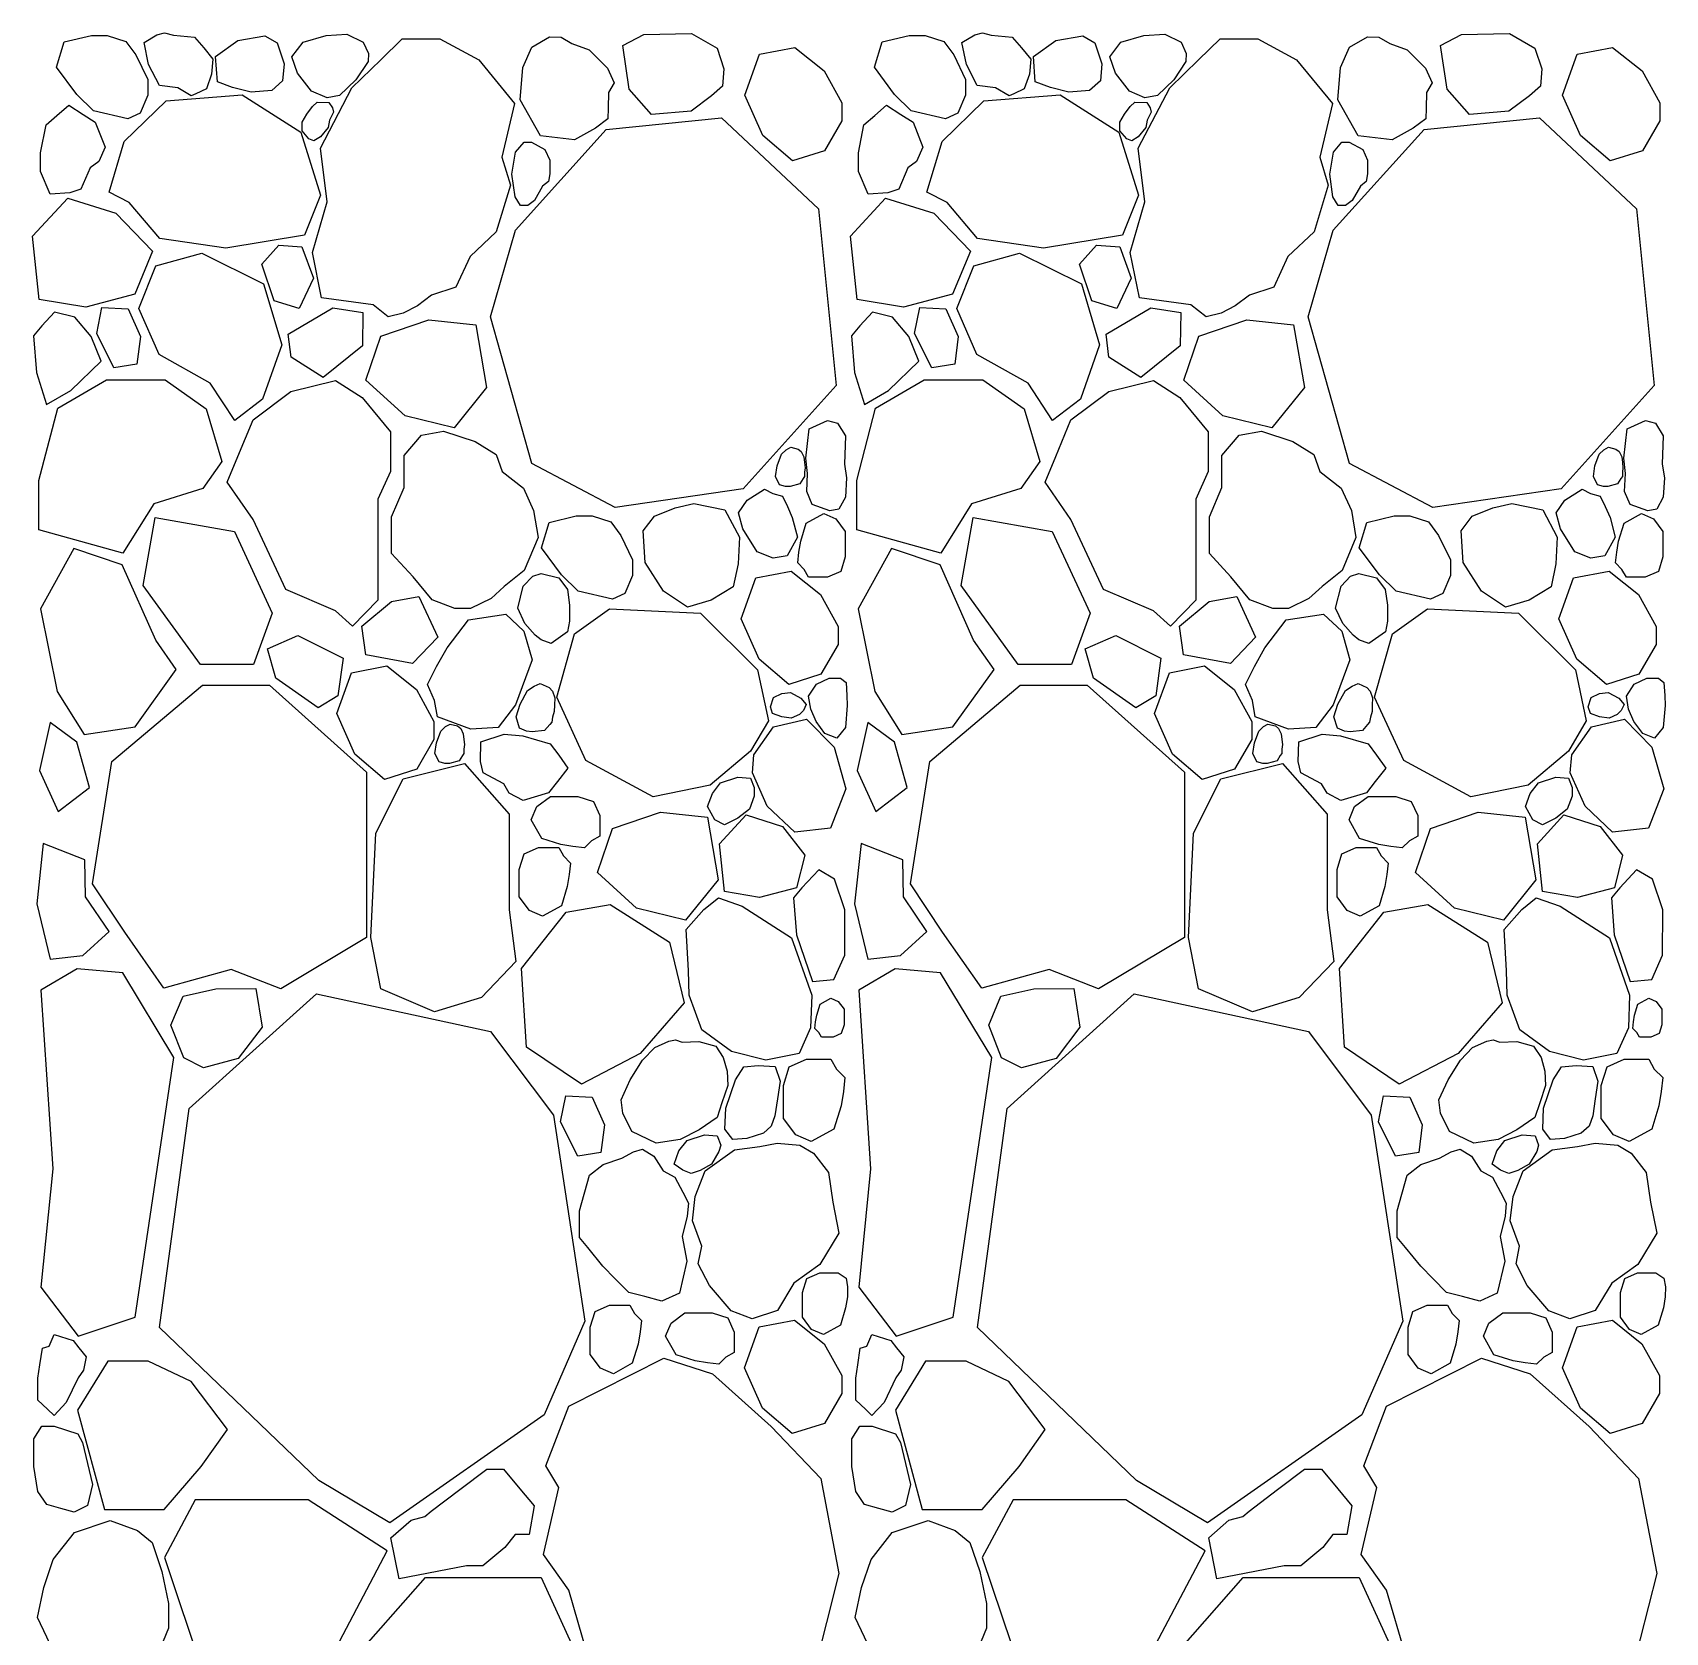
# Model space of a CAD drawing. Header units: millimetres. Extents: x 10227 to 13232, y 2 to 9351.
# Drawn here: x 11479.1 to 11655.2, y 8895.7 to 9068.2 of the extents above; entities that cross this region are included whole.
import ezdxf

# ---------------------------------------------------------------- set-up
doc = ezdxf.new("R2010")
doc.units = ezdxf.units.MM
doc.layers.add('RETINO', color=20, linetype='Continuous')

msp = doc.modelspace()

# ---------------------------------------------------------------- linework, layer by layer
at = {"layer": 'RETINO'}
for points in [[(11489.35, 9058.95), (11485.65, 9059.83), (11483.84, 9061.59), (11481.67, 9064.51), (11482.5, 9067.24), (11485.42, 9067.94), (11487.13, 9067.94), (11489.15, 9067.28), (11490.23, 9065.84), (11491.51, 9063.19), (11491.51, 9061.5), (11490.67, 9059.58), (11489.35, 9058.95)], [(11494.74, 9062.31), (11492.76, 9062.56), (11491.59, 9064.82), (11491.12, 9067.17), (11492.48, 9068), (11493.32, 9068.24), (11494.26, 9067.98), (11496.53, 9067.75), (11497.54, 9066.61), (11498.52, 9065.4), (11498.38, 9063.77), (11497.82, 9062.19), (11496.7, 9061.65), (11496.19, 9061.43), (11494.74, 9062.31)], [(11499.02, 9062.94), (11498.82, 9065.68), (11501.22, 9067.41), (11504.14, 9067.89)], [(11504.14, 9067.89), (11505.45, 9067.14)], [(11513.96, 9063.15), (11512.19, 9061.48), (11510.84, 9061.22), (11509.18, 9061.92), (11507.67, 9063.88), (11507.06, 9065.64), (11508.25, 9067.22), (11510.73, 9067.94), (11512.99, 9068.08), (11514.74, 9067.21), (11515.3, 9065.99), (11515.28, 9065.14), (11513.96, 9063.15)], [(11515.8, 9038.88), (11510.25, 9039.65), (11509.28, 9044.52), (11510.84, 9049.99), (11510.12, 9055.77), (11513.52, 9062.31), (11516.64, 9065.33), (11518.96, 9067.57), (11523.02, 9067.57), (11527.2, 9065.33), (11531.07, 9060.61), (11529.71, 9054.83), (11530.62, 9051.79), (11529.1, 9046.77), (11526.29, 9044.11), (11524.75, 9040.8), (11522.11, 9039.93), (11520.59, 9038.79), (11519.07, 9037.98), (11517.44, 9037.59), (11515.8, 9038.88)], [(11537.53, 9056.67), (11533.86, 9057.13), (11531.68, 9061), (11531.95, 9064.49), (11532.94, 9066.67), (11534.85, 9067.78), (11536.1, 9067.76), (11537.26, 9067.08), (11539.13, 9066.38), (11541.11, 9064.41), (11541.83, 9062.84), (11541.21, 9061.78), (11541.17, 9060.1), (11541.14, 9058.95), (11539.79, 9057.95), (11537.53, 9056.67)], [(11543.44, 9062.15), (11542.74, 9066.85), (11545.01, 9068.03), (11550.16, 9068.16)], [(11550.16, 9068.16), (11552.92, 9066.58)], [(11577.57, 9058.95), (11573.87, 9059.83), (11572.07, 9061.59), (11569.9, 9064.51), (11570.73, 9067.24), (11573.64, 9067.94), (11575.35, 9067.94), (11577.38, 9067.28), (11578.45, 9065.84), (11579.73, 9063.19), (11579.73, 9061.5), (11578.89, 9059.58), (11577.57, 9058.95)], [(11582.96, 9062.31), (11580.99, 9062.56), (11579.82, 9064.82), (11579.34, 9067.17), (11580.71, 9068), (11581.55, 9068.24), (11582.49, 9067.98), (11584.75, 9067.75), (11585.76, 9066.61), (11586.75, 9065.4), (11586.61, 9063.77), (11586.05, 9062.19), (11584.92, 9061.65), (11584.42, 9061.43), (11582.96, 9062.31)], [(11587.24, 9062.94), (11587.05, 9065.68), (11589.45, 9067.41), (11592.37, 9067.89)], [(11592.37, 9067.89), (11593.68, 9067.14)], [(11602.18, 9063.15), (11600.42, 9061.48), (11599.07, 9061.22), (11597.4, 9061.92), (11595.9, 9063.88), (11595.29, 9065.64), (11596.47, 9067.22), (11598.95, 9067.94), (11601.22, 9068.08), (11602.97, 9067.21), (11603.53, 9065.99), (11603.5, 9065.14), (11602.18, 9063.15)], [(11604.03, 9038.88), (11598.48, 9039.65), (11597.5, 9044.52), (11599.07, 9049.99), (11598.34, 9055.77), (11601.75, 9062.31), (11604.87, 9065.33), (11607.19, 9067.57), (11611.25, 9067.57), (11615.43, 9065.33), (11619.3, 9060.61), (11617.93, 9054.83), (11618.84, 9051.79), (11617.32, 9046.77), (11614.51, 9044.11), (11612.98, 9040.8), (11610.34, 9039.93), (11608.82, 9038.79), (11607.29, 9037.98), (11605.67, 9037.59), (11604.03, 9038.88)], [(11625.76, 9056.67), (11622.08, 9057.13), (11619.9, 9061), (11620.18, 9064.49), (11621.16, 9066.67), (11623.08, 9067.78), (11624.32, 9067.76), (11625.49, 9067.08), (11627.35, 9066.38), (11629.34, 9064.41), (11630.05, 9062.84), (11629.44, 9061.78), (11629.4, 9060.1), (11629.37, 9058.95), (11628.01, 9057.95), (11625.76, 9056.67)], [(11631.67, 9062.15), (11630.96, 9066.85), (11633.23, 9068.03), (11638.39, 9068.16)], [(11638.39, 9068.16), (11641.14, 9066.58)], [(11505.45, 9067.14), (11506.2, 9064.9), (11506.05, 9063.06)], [(11552.92, 9066.58), (11553.66, 9064.34), (11553.51, 9062.49)], [(11564.52, 9055.51), (11561.04, 9054.41), (11557.84, 9057.15), (11555.9, 9061.52), (11557.49, 9065.92), (11561.3, 9066.66), (11564.48, 9064.11), (11566.39, 9060.67), (11566.39, 9058.72), (11564.52, 9055.51)], [(11593.68, 9067.14), (11594.43, 9064.9), (11594.28, 9063.06)], [(11641.14, 9066.58), (11641.89, 9064.34), (11641.74, 9062.49)], [(11652.75, 9055.51), (11649.26, 9054.41), (11646.07, 9057.15), (11644.12, 9061.52), (11645.71, 9065.92), (11649.53, 9066.66), (11652.7, 9064.11), (11654.61, 9060.67), (11654.61, 9058.72), (11652.75, 9055.51)], [(11504.87, 9061.99), (11502.65, 9061.82), (11500.66, 9062.34), (11499.02, 9062.94)], [(11506.05, 9063.06), (11504.87, 9061.99)], [(11552.33, 9061.42), (11550.12, 9059.76), (11545.85, 9059.43), (11543.44, 9062.15)], [(11553.51, 9062.49), (11552.33, 9061.42)], [(11593.09, 9061.99), (11590.88, 9061.82), (11588.89, 9062.34), (11587.24, 9062.94)], [(11594.28, 9063.06), (11593.09, 9061.99)], [(11640.55, 9061.42), (11638.34, 9059.76), (11634.08, 9059.43), (11631.67, 9062.15)], [(11641.74, 9062.49), (11640.55, 9061.42)], [(11480.98, 9050.83), (11479.94, 9053.27), (11479.94, 9055.27), (11480.54, 9058.31), (11481.69, 9059.31), (11482.99, 9060.43), (11484.53, 9059.43), (11485.83, 9058.59), (11486.89, 9055.91), (11486.21, 9054.35), (11485.29, 9053.68), (11484.29, 9051.37), (11483.11, 9050.96), (11480.98, 9050.83)], [(11510.14, 9050.73), (11508.42, 9046.41), (11499.91, 9045), (11492.79, 9046.06), (11489.5, 9049.91), (11487.33, 9051.03), (11488.96, 9056.49), (11493.47, 9060.89), (11501.69, 9061.54), (11508.02, 9057.53), (11510.14, 9050.73)], [(11510.95, 9058.02), (11510.13, 9057.02), (11509.42, 9056.59), (11508.89, 9056.78), (11508.16, 9057.67), (11508.16, 9058.59), (11508.65, 9059.47), (11509.26, 9060.29), (11509.77, 9060.76), (11511.05, 9060.71), (11511.42, 9060.15), (11511.54, 9059.68), (11511.1, 9058.79), (11510.95, 9058.02)], [(11569.21, 9050.83), (11568.16, 9053.27), (11568.16, 9055.27), (11568.76, 9058.31), (11569.92, 9059.31), (11571.21, 9060.43), (11572.76, 9059.43), (11574.06, 9058.59), (11575.11, 9055.91), (11574.44, 9054.35), (11573.51, 9053.68), (11572.51, 9051.37), (11571.33, 9050.96), (11569.21, 9050.83)], [(11598.37, 9050.73), (11596.65, 9046.41), (11588.14, 9045), (11581.01, 9046.06), (11577.73, 9049.91), (11575.55, 9051.03), (11577.19, 9056.49), (11581.7, 9060.89), (11589.92, 9061.54), (11596.25, 9057.53), (11598.37, 9050.73)], [(11599.18, 9058.02), (11598.36, 9057.02), (11597.65, 9056.59), (11597.12, 9056.78), (11596.38, 9057.67), (11596.38, 9058.59), (11596.87, 9059.47), (11597.49, 9060.29), (11598, 9060.76), (11599.27, 9060.71), (11599.65, 9060.15), (11599.76, 9059.68), (11599.33, 9058.79), (11599.18, 9058.02)], [(11531.16, 9046.93), (11540.96, 9057.8), (11553.41, 9059.07), (11563.87, 9049.23), (11565.78, 9030.18), (11555.74, 9019.06), (11541.91, 9017.05), (11532.92, 9021.79), (11528.47, 9037.58), (11531.16, 9046.93)], [(11619.39, 9046.93), (11629.19, 9057.8), (11641.64, 9059.07), (11652.1, 9049.23), (11654, 9030.18), (11643.97, 9019.06), (11630.14, 9017.05), (11621.15, 9021.79), (11616.69, 9037.58), (11619.39, 9046.93)], [(11534.1, 9051.68), (11533.21, 9050.13), (11532.5, 9049.62), (11531.7, 9049.62), (11531.13, 9050.53), (11530.78, 9052.99), (11531.18, 9055.37), (11532.1, 9056.43), (11532.9, 9056.43), (11534.35, 9055.65), (11534.87, 9054.48), (11534.87, 9053.02), (11534.72, 9052.18), (11534.1, 9051.68)], [(11622.32, 9051.68), (11621.44, 9050.13), (11620.72, 9049.62), (11619.92, 9049.62), (11619.35, 9050.53), (11619.01, 9052.99), (11619.41, 9055.37), (11620.32, 9056.43), (11621.12, 9056.43), (11622.58, 9055.65), (11623.09, 9054.48), (11623.09, 9053.02), (11622.95, 9052.18), (11622.32, 9051.68)], [(11484.82, 9038.64), (11479.79, 9039.48), (11479.08, 9046.3), (11482.87, 9050.41), (11488.07, 9048.79), (11492.02, 9044.68), (11490.09, 9040.04), (11484.82, 9038.64)], [(11573.04, 9038.64), (11568.02, 9039.48), (11567.31, 9046.3), (11571.1, 9050.41), (11576.29, 9048.79), (11580.25, 9044.68), (11578.31, 9040.04), (11573.04, 9038.64)], [(11505.63, 9045.34), (11508.14, 9045.14), (11509.37, 9041.76), (11507.83, 9038.49), (11505.13, 9039.31), (11503.81, 9043.27), (11505.63, 9045.34)], [(11593.86, 9045.34), (11596.37, 9045.14), (11597.6, 9041.76), (11596.05, 9038.49), (11593.35, 9039.31), (11592.03, 9043.27), (11593.86, 9045.34)], [(11498.24, 9030.43), (11492.72, 9033.54), (11490.54, 9038.49), (11492.38, 9043.1), (11497.32, 9044.48), (11504, 9041.14), (11505.95, 9034.58), (11503.88, 9028.71), (11500.89, 9026.4), (11498.24, 9030.43)], [(11586.47, 9030.43), (11580.95, 9033.54), (11578.77, 9038.49), (11580.61, 9043.1), (11585.55, 9044.48), (11592.22, 9041.14), (11594.18, 9034.58), (11592.11, 9028.71), (11589.12, 9026.4), (11586.47, 9030.43)], [(11479.5, 9031.58), (11480.59, 9028.14), (11483.21, 9029.64), (11486.46, 9032.8), (11485.38, 9035.47), (11483.62, 9037.55), (11481.45, 9038.09), (11480.09, 9036.64), (11479.19, 9035.55), (11479.5, 9031.58)], [(11490.34, 9032.48), (11487.84, 9032.08), (11485.99, 9035.79), (11486.56, 9038.61), (11489.38, 9038.45), (11490.71, 9035.47), (11490.34, 9032.48)], [(11506.97, 9033.24), (11506.65, 9035.74), (11511.48, 9038.56), (11514.72, 9038.06), (11514.65, 9034.48), (11510.41, 9031.07), (11506.97, 9033.24)], [(11567.73, 9031.58), (11568.82, 9028.14), (11571.43, 9029.64), (11574.69, 9032.8), (11573.6, 9035.47), (11571.84, 9037.55), (11569.67, 9038.09), (11568.32, 9036.64), (11567.42, 9035.55), (11567.73, 9031.58)], [(11578.56, 9032.48), (11576.07, 9032.08), (11574.22, 9035.79), (11574.79, 9038.61), (11577.61, 9038.45), (11578.94, 9035.47), (11578.56, 9032.48)], [(11595.19, 9033.24), (11594.88, 9035.74), (11599.71, 9038.56), (11602.95, 9038.06), (11602.88, 9034.48), (11598.63, 9031.07), (11595.19, 9033.24)], [(11521.83, 9037.26), (11526.9, 9036.75), (11528.06, 9029.99), (11524.55, 9025.64), (11519.26, 9026.91), (11515.04, 9030.75), (11516.66, 9035.51), (11521.83, 9037.26)], [(11610.06, 9037.26), (11615.12, 9036.75), (11616.29, 9029.99), (11612.78, 9025.64), (11607.49, 9026.91), (11603.27, 9030.75), (11604.89, 9035.51), (11610.06, 9037.26)], [(11492.15, 9017.44), (11488.81, 9012.12), (11479.75, 9014.64), (11479.75, 9019.96), (11481.79, 9027.73), (11487.04, 9030.8), (11493.37, 9030.8), (11497.8, 9027.66), (11499.5, 9022), (11497.46, 9019.07), (11492.15, 9017.44)], [(11511.77, 9005.87), (11506.4, 9008.18), (11502.86, 9015.74), (11500.07, 9019.76), (11501.23, 9022.55), (11502.86, 9026.5), (11506.94, 9029.56), (11511.77, 9030.72), (11514.62, 9028.88), (11517.69, 9025.21), (11517.69, 9020.92), (11516.33, 9017.92), (11516.33, 9014.92), (11516.33, 9009.95), (11516.33, 9007.03), (11513.6, 9004.23), (11511.77, 9005.87)], [(11580.37, 9017.44), (11577.04, 9012.12), (11567.98, 9014.64), (11567.98, 9019.96), (11570.02, 9027.73), (11575.27, 9030.8), (11581.6, 9030.8), (11586.03, 9027.66), (11587.73, 9022), (11585.69, 9019.07), (11580.37, 9017.44)], [(11599.99, 9005.87), (11594.62, 9008.18), (11591.09, 9015.74), (11588.3, 9019.76), (11589.45, 9022.55), (11591.09, 9026.5), (11595.17, 9029.56), (11599.99, 9030.72), (11602.85, 9028.88), (11605.91, 9025.21), (11605.91, 9020.92), (11604.55, 9017.92), (11604.55, 9014.92), (11604.55, 9009.95), (11604.55, 9007.03), (11601.83, 9004.23), (11599.99, 9005.87)], [(11532.12, 9010.22), (11529.95, 9008.51), (11528.54, 9007.22), (11526.33, 9006.13), (11524.63, 9006.13), (11522.18, 9007.06), (11520.13, 9009.56), (11517.8, 9012.08), (11517.8, 9016.03), (11519.16, 9019.2), (11519.16, 9022.63), (11521.03, 9024.82), (11523.41, 9025.26), (11526.81, 9024.16), (11529.08, 9022.76), (11529.73, 9020.92), (11532.02, 9019.12), (11533.12, 9016.71), (11533.61, 9013.81), (11532.12, 9010.22)], [(11566.88, 9020.23), (11566.76, 9018.15), (11566.07, 9016.86), (11565.1, 9016.67), (11563.18, 9017.37), (11562.59, 9018.76), (11562.68, 9020.7), (11562.5, 9022.35), (11562.86, 9025.51), (11564.84, 9026.4), (11565.91, 9026.13), (11566.77, 9024.75), (11566.66, 9021.71), (11566.88, 9020.23)], [(11620.35, 9010.22), (11618.18, 9008.51), (11616.77, 9007.22), (11614.55, 9006.13), (11612.86, 9006.13), (11610.4, 9007.06), (11608.35, 9009.56), (11606.03, 9012.08), (11606.03, 9016.03), (11607.38, 9019.2), (11607.38, 9022.63), (11609.25, 9024.82), (11611.64, 9025.26), (11615.04, 9024.16), (11617.31, 9022.76), (11617.96, 9020.92), (11620.25, 9019.12), (11621.35, 9016.71), (11621.84, 9013.81), (11620.35, 9010.22)], [(11655.11, 9020.23), (11654.99, 9018.15), (11654.3, 9016.86), (11653.33, 9016.67), (11651.41, 9017.37), (11650.82, 9018.76), (11650.91, 9020.7), (11650.73, 9022.35), (11651.09, 9025.51), (11653.07, 9026.4), (11654.14, 9026.13), (11655, 9024.75), (11654.89, 9021.71), (11655.11, 9020.23)], [(11561.84, 9019.58), (11560.8, 9019.28), (11560.3, 9019.28), (11559.67, 9019.46), (11559.22, 9020.38), (11559.4, 9021.52), (11559.86, 9022.78), (11560.38, 9023.26), (11560.86, 9023.55), (11561.66, 9023.33), (11562, 9023.06), (11562.28, 9022.5), (11562.35, 9021.89), (11562.42, 9021.32), (11562.35, 9020.83), (11562.35, 9020.37), (11562.2, 9020.15), (11561.84, 9019.58)], [(11650.07, 9019.58), (11649.03, 9019.28), (11648.53, 9019.28), (11647.89, 9019.46), (11647.45, 9020.38), (11647.62, 9021.52), (11648.09, 9022.78), (11648.6, 9023.26), (11649.09, 9023.55), (11649.89, 9023.33), (11650.23, 9023.06), (11650.51, 9022.5), (11650.58, 9021.89), (11650.65, 9021.32), (11650.58, 9020.83), (11650.58, 9020.37), (11650.42, 9020.15), (11650.07, 9019.58)], [(11561.03, 9015.94), (11561.59, 9013.84), (11560.47, 9011.81), (11558.96, 9011.56), (11557.25, 9012.24), (11555.68, 9014.74), (11555.22, 9016.44), (11556.16, 9017.84), (11558.02, 9019.01), (11558.93, 9018.53), (11559.97, 9018.27), (11560.51, 9017.15), (11561.03, 9015.94)], [(11649.25, 9015.94), (11649.82, 9013.84), (11648.69, 9011.81), (11647.18, 9011.56), (11645.47, 9012.24), (11643.9, 9014.74), (11643.45, 9016.44), (11644.39, 9017.84), (11646.25, 9019.01), (11647.15, 9018.53), (11648.2, 9018.27), (11648.74, 9017.15), (11649.25, 9015.94)], [(11547.14, 9008.01), (11545.17, 9011.1), (11544.96, 9014.5), (11546.17, 9016.08), (11548.38, 9016.99), (11550.42, 9017.47), (11553.76, 9016.77), (11555.34, 9013.85), (11555.19, 9010.95), (11554.67, 9008.49), (11552.29, 9007.04), (11549.74, 9006.29), (11547.14, 9008.01)], [(11561.94, 9013.4), (11562.53, 9015.33), (11564.42, 9016.38), (11565.73, 9015.82), (11566.74, 9014.45), (11566.74, 9011.71), (11566.26, 9010.14), (11564.83, 9009.51), (11562.79, 9009.51), (11562.32, 9010.33), (11561.62, 9011.05), (11561.75, 9012.2), (11561.94, 9013.4)], [(11635.37, 9008.01), (11633.4, 9011.1), (11633.19, 9014.5), (11634.39, 9016.08), (11636.61, 9016.99), (11638.65, 9017.47), (11641.99, 9016.77), (11643.56, 9013.85), (11643.41, 9010.95), (11642.89, 9008.49), (11640.52, 9007.04), (11637.97, 9006.29), (11635.37, 9008.01)], [(11650.17, 9013.4), (11650.76, 9015.33), (11652.65, 9016.38), (11653.95, 9015.82), (11654.96, 9014.45), (11654.96, 9011.71), (11654.48, 9010.14), (11653.05, 9009.51), (11651.02, 9009.51), (11650.54, 9010.33), (11649.85, 9011.05), (11649.97, 9012.2), (11650.17, 9013.4)], [(11502.91, 9000.09), (11497.19, 9000.09), (11491.01, 9008.62), (11492.31, 9015.97), (11500.85, 9014.46), (11504.93, 9005.64)], [(11541.65, 9007.14), (11537.95, 9008.02), (11536.15, 9009.78), (11533.97, 9012.69), (11534.81, 9015.43), (11537.72, 9016.13), (11539.43, 9016.13), (11541.46, 9015.47), (11542.53, 9014.03), (11543.81, 9011.38), (11543.81, 9009.69), (11542.97, 9007.77), (11541.65, 9007.14)], [(11591.14, 9000.09), (11585.41, 9000.09), (11579.24, 9008.62), (11580.54, 9015.97), (11589.08, 9014.46), (11593.16, 9005.64)], [(11629.88, 9007.14), (11626.18, 9008.02), (11624.37, 9009.78), (11622.2, 9012.69), (11623.03, 9015.43), (11625.95, 9016.13), (11627.66, 9016.13), (11629.68, 9015.47), (11630.76, 9014.03), (11632.04, 9011.38), (11632.04, 9009.69), (11631.2, 9007.77), (11629.88, 9007.14)], [(11490.14, 8993.38), (11494.58, 8999.55), (11492.36, 9002.74), (11488.75, 9010.86), (11483.52, 9012.6), (11479.92, 9006.09), (11481.72, 8997.2)], [(11578.37, 8993.38), (11582.8, 8999.55), (11580.58, 9002.74), (11576.98, 9010.86), (11571.75, 9012.6), (11568.15, 9006.09), (11569.95, 8997.2)], [(11531.43, 9006.18), (11532.01, 9008.56), (11533.03, 9009.62), (11533.93, 9009.91), (11535.83, 9009.44), (11536.77, 9008.2), (11537, 9006.5), (11537.01, 9004.77), (11536.79, 9003.61), (11535.02, 9002.38), (11533.94, 9002.76), (11533.3, 9003.28), (11532.18, 9004.51), (11531.43, 9006.18)], [(11564.13, 8999.04), (11560.65, 8997.93), (11557.45, 9000.67), (11555.51, 9005.04), (11557.1, 9009.44), (11560.91, 9010.18), (11564.09, 9007.64), (11566, 9004.19), (11566, 9002.24), (11564.13, 8999.04)], [(11619.65, 9006.18), (11620.23, 9008.56), (11621.25, 9009.62), (11622.15, 9009.91), (11624.06, 9009.44), (11624.99, 9008.2), (11625.23, 9006.5), (11625.24, 9004.77), (11625.02, 9003.61), (11623.24, 9002.38), (11622.16, 9002.76), (11621.53, 9003.28), (11620.41, 9004.51), (11619.65, 9006.18)], [(11652.36, 8999.04), (11648.87, 8997.93), (11645.68, 9000.67), (11643.74, 9005.04), (11645.32, 9009.44), (11649.14, 9010.18), (11652.32, 9007.64), (11654.22, 9004.19), (11654.22, 9002.24), (11652.36, 8999.04)], [(11520.75, 9007.43), (11522.78, 9003.03), (11520.06, 9000.19), (11515.01, 9001.14), (11514.58, 9004.22), (11517.78, 9006.91), (11520.75, 9007.43)], [(11537.54, 9003.42), (11541.33, 9006.11), (11551.14, 9005.62), (11557.28, 8999.54), (11558.47, 8994.01), (11556.53, 8990.77), (11552.19, 8987.08), (11546.02, 8985.83), (11538.76, 8989.76), (11535.63, 8996.56), (11537.54, 9003.42)], [(11608.98, 9007.43), (11611.01, 9003.03), (11608.29, 9000.19), (11603.23, 9001.14), (11602.81, 9004.22), (11606.01, 9006.91), (11608.98, 9007.43)], [(11625.77, 9003.42), (11629.56, 9006.11), (11639.37, 9005.62), (11645.51, 8999.54), (11646.69, 8994.01), (11644.76, 8990.77), (11640.42, 8987.08), (11634.24, 8985.83), (11626.99, 8989.76), (11623.85, 8996.56), (11625.77, 9003.42)], [(11504.93, 9005.64), (11502.91, 9000.09)], [(11523.8, 9001.89), (11526.1, 9004.92), (11530.13, 9005.53), (11532.07, 9003.7), (11532.96, 9000.61), (11531.17, 8995.76), (11529.3, 8993.3), (11526.35, 8993.11), (11522.75, 8994.44), (11522.45, 8996.21), (11521.69, 8997.94), (11522.66, 8999.88), (11523.8, 9001.89)], [(11593.16, 9005.64), (11591.14, 9000.09)], [(11612.02, 9001.89), (11614.32, 9004.92), (11618.35, 9005.53), (11620.3, 9003.7), (11621.19, 9000.61), (11619.4, 8995.76), (11617.53, 8993.3), (11614.58, 8993.11), (11610.98, 8994.44), (11610.68, 8996.21), (11609.92, 8997.94), (11610.89, 8999.88), (11612.02, 9001.89)], [(11512.02, 8996.73), (11509.87, 8995.41), (11505.3, 8998.63), (11504.41, 9001.79), (11507.7, 9003.22), (11512.57, 9000.77), (11512.02, 8996.73)], [(11600.24, 8996.73), (11598.09, 8995.41), (11593.52, 8998.63), (11592.64, 9001.79), (11595.93, 9003.22), (11600.79, 9000.77), (11600.24, 8996.73)], [(11520.52, 8988.81), (11517.03, 8987.7), (11513.84, 8990.44), (11511.89, 8994.81), (11513.48, 8999.21), (11517.3, 8999.95), (11520.48, 8997.41), (11522.38, 8993.96), (11522.38, 8992.01), (11520.52, 8988.81)], [(11608.74, 8988.81), (11605.26, 8987.7), (11602.06, 8990.44), (11600.12, 8994.81), (11601.71, 8999.21), (11605.52, 8999.95), (11608.7, 8997.41), (11610.61, 8993.96), (11610.61, 8992.01), (11608.74, 8988.81)], [(11481.72, 8997.2), (11484.64, 8992.55)], [(11493.25, 8965.19), (11489.02, 8971.22), (11485.55, 8976.46), (11487.64, 8989.63), (11497.39, 8997.87), (11504.64, 8997.87), (11515.1, 8988.5), (11515.1, 8970.67), (11505.84, 8965.13), (11500.51, 8967.19), (11493.25, 8965.19)], [(11534.31, 8992.98), (11532.98, 8992.82), (11532.37, 8992.91), (11531.62, 8993.24), (11531.25, 8994.45), (11531.67, 8995.83), (11532.47, 8997.28), (11533.2, 8997.78), (11533.85, 8998.04), (11534.79, 8997.63), (11535.16, 8997.24), (11535.4, 8996.5), (11535.37, 8995.73), (11535.35, 8995.02), (11535.17, 8994.43), (11535.09, 8993.87), (11534.86, 8993.62), (11534.31, 8992.98)], [(11560.91, 8994.32), (11559.89, 8994.45), (11558.91, 8994.81), (11558.68, 8995.53), (11559, 8996.55), (11559.89, 8996.96), (11560.84, 8997.07), (11561.97, 8996.47), (11562.54, 8995.77), (11562.24, 8995.14), (11561.81, 8994.72), (11560.91, 8994.32)], [(11566.77, 8993.31), (11565.84, 8992.17), (11564.55, 8992.67), (11563.6, 8993.96), (11563.02, 8995.3), (11562.78, 8996.7), (11563.64, 8997.98), (11565, 8998.64), (11566.25, 8998.64), (11566.84, 8998.16), (11566.92, 8996.76), (11566.96, 8995.66), (11566.77, 8993.31)], [(11569.95, 8997.2), (11572.86, 8992.55)], [(11581.47, 8965.19), (11577.24, 8971.22), (11573.77, 8976.46), (11575.87, 8989.63), (11585.62, 8997.87), (11592.86, 8997.87), (11603.33, 8988.5), (11603.33, 8970.67), (11594.07, 8965.13), (11588.74, 8967.19), (11581.47, 8965.19)], [(11622.54, 8992.98), (11621.21, 8992.82), (11620.59, 8992.91), (11619.85, 8993.24), (11619.47, 8994.45), (11619.9, 8995.83), (11620.7, 8997.28), (11621.42, 8997.78), (11622.07, 8998.04), (11623.02, 8997.63), (11623.38, 8997.24), (11623.62, 8996.5), (11623.59, 8995.73), (11623.58, 8995.02), (11623.4, 8994.43), (11623.31, 8993.87), (11623.08, 8993.62), (11622.54, 8992.98)], [(11649.14, 8994.32), (11648.12, 8994.45), (11647.14, 8994.81), (11646.91, 8995.53), (11647.22, 8996.55), (11648.12, 8996.96), (11649.06, 8997.07), (11650.2, 8996.47), (11650.76, 8995.77), (11650.47, 8995.14), (11650.03, 8994.72), (11649.14, 8994.32)], [(11655, 8993.31), (11654.06, 8992.17), (11652.78, 8992.67), (11651.83, 8993.96), (11651.25, 8995.3), (11651.01, 8996.7), (11651.87, 8997.98), (11653.23, 8998.64), (11654.48, 8998.64), (11655.06, 8998.16), (11655.15, 8996.76), (11655.19, 8995.66), (11655, 8993.31)], [(11481.82, 8984.25), (11485.21, 8986.84), (11483.84, 8991.71), (11480.97, 8993.84), (11479.81, 8988.65), (11481.82, 8984.25)], [(11525.1, 8989.71), (11524.06, 8989.42), (11523.56, 8989.42), (11522.92, 8989.6), (11522.48, 8990.51), (11522.65, 8991.66), (11523.12, 8992.91), (11523.63, 8993.4), (11524.12, 8993.68), (11524.92, 8993.47), (11525.26, 8993.2), (11525.54, 8992.64), (11525.61, 8992.02), (11525.68, 8991.46), (11525.61, 8990.97), (11525.61, 8990.51), (11525.45, 8990.28), (11525.1, 8989.71)], [(11559.02, 8993.39), (11562.58, 8994.2), (11565.54, 8991.2), (11566.81, 8986.69), (11565.16, 8982.44), (11561.3, 8982.01), (11558.34, 8984.82), (11556.73, 8988.41), (11556.89, 8990.35), (11559.02, 8993.39)], [(11570.05, 8984.25), (11573.44, 8986.84), (11572.07, 8991.71), (11569.19, 8993.84), (11568.03, 8988.65), (11570.05, 8984.25)], [(11613.33, 8989.71), (11612.28, 8989.42), (11611.78, 8989.42), (11611.15, 8989.6), (11610.71, 8990.51), (11610.88, 8991.66), (11611.35, 8992.91), (11611.86, 8993.4), (11612.35, 8993.68), (11613.15, 8993.47), (11613.49, 8993.2), (11613.77, 8992.64), (11613.83, 8992.02), (11613.91, 8991.46), (11613.83, 8990.97), (11613.83, 8990.51), (11613.68, 8990.28), (11613.33, 8989.71)], [(11647.24, 8993.39), (11650.81, 8994.2), (11653.77, 8991.2), (11655.04, 8986.69), (11653.39, 8982.44), (11649.52, 8982.01), (11646.57, 8984.82), (11644.96, 8988.41), (11645.12, 8990.35), (11647.24, 8993.39)], [(11484.64, 8992.55), (11490.14, 8993.38)], [(11527.44, 8991.76), (11529.96, 8992.59), (11531.96, 8992.41), (11534.93, 8991.55), (11535.83, 8990.31), (11536.82, 8988.92), (11535.7, 8987.47), (11534.75, 8986.25), (11531.99, 8985.43), (11530.49, 8986.24), (11529.9, 8987.22), (11527.69, 8988.42), (11527.38, 8989.63), (11527.44, 8991.76)], [(11572.86, 8992.55), (11578.37, 8993.38)], [(11615.67, 8991.76), (11618.19, 8992.59), (11620.18, 8992.41), (11623.16, 8991.55), (11624.05, 8990.31), (11625.05, 8988.92), (11623.92, 8987.47), (11622.98, 8986.25), (11620.21, 8985.43), (11618.72, 8986.24), (11618.12, 8987.22), (11615.91, 8988.42), (11615.61, 8989.63), (11615.67, 8991.76)], [(11522.44, 8962.64), (11516.64, 8965.11), (11515.57, 8970.67), (11516.11, 8981.9), (11519.04, 8987.77), (11525.68, 8989.41), (11530.49, 8983.94), (11530.49, 8973.65), (11531.22, 8968.07), (11527.5, 8964.19), (11522.44, 8962.64)], [(11610.67, 8962.64), (11604.87, 8965.11), (11603.79, 8970.67), (11604.33, 8981.9), (11607.27, 8987.77), (11613.91, 8989.41), (11618.72, 8983.94), (11618.72, 8973.65), (11619.45, 8968.07), (11615.73, 8964.19), (11610.67, 8962.64)], [(11556.4, 8984.5), (11555.17, 8983.52), (11553.73, 8982.82), (11552.69, 8983.34), (11551.9, 8984.78), (11552.41, 8986.2), (11553.3, 8987.35), (11555.17, 8987.96), (11556.54, 8987.83), (11556.92, 8986.83), (11556.92, 8985.91), (11556.4, 8984.5)], [(11644.62, 8984.5), (11643.4, 8983.52), (11641.95, 8982.82), (11640.91, 8983.34), (11640.13, 8984.78), (11640.63, 8986.2), (11641.52, 8987.35), (11643.4, 8987.96), (11644.77, 8987.83), (11645.15, 8986.83), (11645.15, 8985.91), (11644.62, 8984.5)], [(11536.07, 8980.69), (11534, 8981.32), (11532.87, 8983.36), (11533.47, 8984.77), (11534.95, 8985.85), (11537.9, 8985.85), (11539.59, 8985.34), (11540.27, 8983.8), (11540.27, 8981.6), (11539.38, 8981.09), (11538.61, 8980.34), (11537.37, 8980.48), (11536.07, 8980.69)], [(11624.3, 8980.69), (11622.22, 8981.32), (11621.1, 8983.36), (11621.69, 8984.77), (11623.17, 8985.85), (11626.13, 8985.85), (11627.81, 8985.34), (11628.5, 8983.8), (11628.5, 8981.6), (11627.61, 8981.09), (11626.83, 8980.34), (11625.6, 8980.48), (11624.3, 8980.69)], [(11546.81, 8984.16), (11551.87, 8983.65), (11553.04, 8976.89), (11549.53, 8972.54), (11544.24, 8973.81), (11540.02, 8977.65), (11541.64, 8982.41), (11546.81, 8984.16)], [(11557.51, 8974.98), (11553.72, 8975.61), (11553.19, 8980.76), (11556.05, 8983.87), (11559.97, 8982.64), (11562.39, 8979.54), (11561.5, 8976.03), (11557.51, 8974.98)], [(11635.03, 8984.16), (11640.1, 8983.65), (11641.26, 8976.89), (11637.76, 8972.54), (11632.46, 8973.81), (11628.25, 8977.65), (11629.87, 8982.41), (11635.03, 8984.16)], [(11645.74, 8974.98), (11641.95, 8975.61), (11641.41, 8980.76), (11644.27, 8983.87), (11648.2, 8982.64), (11650.61, 8979.54), (11649.72, 8976.03), (11645.74, 8974.98)], [(11484.79, 8975.04), (11484.73, 8979.05), (11480.22, 8980.78), (11479.53, 8974.28), (11480.97, 8968.32)], [(11536.75, 8976.16), (11536.12, 8974.08), (11534.08, 8972.96), (11532.67, 8973.56), (11531.58, 8975.03), (11531.58, 8977.99), (11532.1, 8979.67), (11533.64, 8980.36), (11535.83, 8980.36), (11536.35, 8979.47), (11537.09, 8978.69), (11536.96, 8977.46), (11536.75, 8976.16)], [(11573.02, 8975.04), (11572.95, 8979.05), (11568.45, 8980.78), (11567.76, 8974.28), (11569.2, 8968.32)], [(11624.97, 8976.16), (11624.34, 8974.08), (11622.3, 8972.96), (11620.9, 8973.56), (11619.81, 8975.03), (11619.81, 8977.99), (11620.33, 8979.67), (11621.87, 8980.36), (11624.06, 8980.36), (11624.57, 8979.47), (11625.32, 8978.69), (11625.19, 8977.46), (11624.97, 8976.16)], [(11561.48, 8970.96), (11563.21, 8965.91), (11565.53, 8966.13), (11566.69, 8968.74), (11566.7, 8973.64), (11565.59, 8976.93), (11563.88, 8977.96), (11562.07, 8976.03), (11561.17, 8974.94), (11561.48, 8970.96)], [(11649.71, 8970.96), (11651.43, 8965.91), (11653.75, 8966.13), (11654.92, 8968.74), (11654.93, 8973.64), (11653.82, 8976.93), (11652.1, 8977.96), (11650.3, 8976.03), (11649.4, 8974.94), (11649.71, 8970.96)], [(11484.49, 8968.73), (11487.33, 8971.31), (11484.79, 8975.04)], [(11531.83, 8967.3), (11536.63, 8973.39), (11541.38, 8974.2)], [(11541.38, 8974.2), (11547.79, 8970.17), (11549.38, 8963.61)], [(11549.84, 8967.1), (11549.6, 8971.53), (11551.49, 8973.67), (11553.07, 8974.93), (11555.63, 8974.03), (11560.96, 8970.63), (11563.13, 8964.43), (11563, 8960.9), (11561.76, 8958.16), (11558.17, 8957.44), (11554.48, 8958.37), (11551.29, 8960.68), (11549.92, 8964.44), (11549.84, 8967.1)], [(11572.71, 8968.73), (11575.55, 8971.31), (11573.02, 8975.04)], [(11620.06, 8967.3), (11624.86, 8973.39), (11629.61, 8974.2)], [(11629.61, 8974.2), (11636.02, 8970.17), (11637.6, 8963.61)], [(11638.07, 8967.1), (11637.83, 8971.53), (11639.72, 8973.67), (11641.29, 8974.93), (11643.86, 8974.03), (11649.19, 8970.63), (11651.36, 8964.43), (11651.23, 8960.9), (11649.99, 8958.16), (11646.4, 8957.44), (11642.71, 8958.37), (11639.51, 8960.68), (11638.15, 8964.44), (11638.07, 8967.1)], [(11484, 8927.66), (11490.16, 8929.7), (11494.32, 8957.71), (11488.81, 8966.83), (11483.9, 8967.27), (11479.97, 8964.98), (11481.26, 8945.71)], [(11480.97, 8968.32), (11484.49, 8968.73)], [(11549.38, 8963.61), (11544.63, 8958.13), (11538.29, 8954.82), (11532.37, 8958.83), (11531.83, 8967.3)], [(11572.23, 8927.66), (11578.39, 8929.7), (11582.55, 8957.71), (11577.03, 8966.83), (11572.13, 8967.27), (11568.2, 8964.98), (11569.48, 8945.71)], [(11569.2, 8968.32), (11572.71, 8968.73)], [(11637.6, 8963.61), (11632.85, 8958.13), (11626.52, 8954.82), (11620.6, 8958.83), (11620.06, 8967.3)], [(11534.27, 8919.17), (11517.6, 8907.52), (11509.94, 8912.1), (11492.77, 8928.6), (11495.98, 8952.2), (11509.71, 8964.57), (11528.48, 8960.53), (11535.27, 8951.48), (11538.67, 8929.29), (11534.27, 8919.17)], [(11495.38, 8957.69), (11494, 8961.21), (11495.32, 8964.32)], [(11495.32, 8964.32), (11498.86, 8965.11), (11503.17, 8965.17), (11503.84, 8960.99), (11501.27, 8957.62)], [(11563.67, 8962.29), (11564.03, 8963.47), (11565.19, 8964.11), (11565.99, 8963.77), (11566.62, 8962.93), (11566.62, 8961.25), (11566.32, 8960.29), (11565.44, 8959.9), (11564.19, 8959.9), (11563.9, 8960.4), (11563.48, 8960.85), (11563.55, 8961.55), (11563.67, 8962.29)], [(11622.49, 8919.17), (11605.83, 8907.52), (11598.16, 8912.1), (11581, 8928.6), (11584.2, 8952.2), (11597.93, 8964.57), (11616.71, 8960.53), (11623.5, 8951.48), (11626.9, 8929.29), (11622.49, 8919.17)], [(11583.61, 8957.69), (11582.23, 8961.21), (11583.54, 8964.32)], [(11583.54, 8964.32), (11587.08, 8965.11), (11591.4, 8965.17), (11592.07, 8960.99), (11589.5, 8957.62)], [(11651.9, 8962.29), (11652.26, 8963.47), (11653.42, 8964.11), (11654.22, 8963.77), (11654.84, 8962.93), (11654.84, 8961.25), (11654.55, 8960.29), (11653.67, 8959.9), (11652.42, 8959.9), (11652.13, 8960.4), (11651.7, 8960.85), (11651.78, 8961.55), (11651.9, 8962.29)], [(11549.15, 8959.36), (11550.96, 8959.43), (11552.78, 8958.93), (11553.59, 8957.7), (11554, 8956.25), (11554.07, 8954.71), (11553.45, 8952.83), (11552.92, 8951.26), (11550.97, 8949.91), (11548.95, 8948.86), (11546.34, 8948.49), (11543.72, 8949.72), (11542.74, 8951.72), (11542.56, 8953.15), (11543.56, 8955.3), (11544.88, 8957.42), (11546.2, 8958.8), (11547.73, 8959.49), (11548.43, 8959.61), (11549.15, 8959.36)], [(11637.38, 8959.36), (11639.18, 8959.43), (11641, 8958.93), (11641.81, 8957.7), (11642.22, 8956.25), (11642.3, 8954.71), (11641.67, 8952.83), (11641.15, 8951.26), (11639.2, 8949.91), (11637.17, 8948.86), (11634.57, 8948.49), (11631.95, 8949.72), (11630.97, 8951.72), (11630.79, 8953.15), (11631.79, 8955.3), (11633.11, 8957.42), (11634.42, 8958.8), (11635.96, 8959.49), (11636.66, 8959.61), (11637.38, 8959.36)], [(11501.27, 8957.62), (11497.53, 8956.6), (11495.38, 8957.69)], [(11557.93, 8949.55), (11556.12, 8948.99), (11554.61, 8948.88), (11553.77, 8949.99), (11553.87, 8952.25), (11554.89, 8955.29), (11555.8, 8956.72), (11557.36, 8956.84), (11559.17, 8956.76), (11559.71, 8955.17), (11559.43, 8953.24), (11559.16, 8951.43), (11558.77, 8950.3), (11557.93, 8949.55)], [(11566.29, 8952.5), (11565.53, 8950), (11563.08, 8948.65), (11561.4, 8949.37), (11560.09, 8951.14), (11560.09, 8954.69), (11560.71, 8956.71), (11562.56, 8957.54), (11565.19, 8957.54), (11565.8, 8956.47), (11566.7, 8955.54), (11566.54, 8954.06), (11566.29, 8952.5)], [(11589.5, 8957.62), (11585.76, 8956.6), (11583.61, 8957.69)], [(11646.15, 8949.55), (11644.35, 8948.99), (11642.84, 8948.88), (11641.99, 8949.99), (11642.09, 8952.25), (11643.12, 8955.29), (11644.03, 8956.72), (11645.59, 8956.84), (11647.4, 8956.76), (11647.93, 8955.17), (11647.65, 8953.24), (11647.38, 8951.43), (11646.99, 8950.3), (11646.15, 8949.55)], [(11654.51, 8952.5), (11653.76, 8950), (11651.31, 8948.65), (11649.62, 8949.37), (11648.31, 8951.14), (11648.31, 8954.69), (11648.94, 8956.71), (11650.79, 8957.54), (11653.42, 8957.54), (11654.03, 8956.47), (11654.93, 8955.54), (11654.77, 8954.06), (11654.51, 8952.5)], [(11540.38, 8947.46), (11537.89, 8947.06), (11536.04, 8950.77), (11536.61, 8953.59), (11539.43, 8953.43), (11540.76, 8950.45), (11540.38, 8947.46)], [(11628.61, 8947.46), (11626.12, 8947.06), (11624.26, 8950.77), (11624.83, 8953.59), (11627.65, 8953.43), (11628.98, 8950.45), (11628.61, 8947.46)], [(11549.66, 8935.76), (11548.86, 8932.29), (11546.97, 8931.43), (11545.12, 8931.92), (11543.39, 8932.37), (11541.94, 8933.85), (11540.61, 8935.21), (11538.97, 8937.22), (11538.08, 8938.31), (11538.08, 8941.18), (11539.14, 8945.01), (11540.63, 8946.16), (11542.64, 8946.85), (11543.89, 8947.54), (11544.86, 8947.83), (11546.08, 8947.07), (11547.11, 8945.49), (11548.35, 8944.81), (11549.22, 8943.18), (11549.83, 8942), (11549.71, 8940.59), (11549.16, 8938.41), (11549.66, 8935.76)], [(11552.31, 8946.21), (11551.09, 8945.52), (11550.12, 8945.22), (11549.22, 8945.55), (11548.29, 8946.21), (11548.8, 8947.63), (11549.69, 8948.78), (11551.57, 8949.39), (11552.94, 8949.26), (11553.32, 8948.26), (11553.12, 8947.58), (11552.31, 8946.21)], [(11554.79, 8947.77), (11557.53, 8948.11), (11559.4, 8948.48), (11561.86, 8948.26), (11563.31, 8947.38), (11564.93, 8945.31), (11565.39, 8942.12), (11566.07, 8938.75), (11564.02, 8935.38), (11561.21, 8933.37), (11559.43, 8930.44), (11556.69, 8929.53), (11554.43, 8930.4), (11552.1, 8933.11), (11550.88, 8935.47), (11551.28, 8937.38), (11550.26, 8940.11), (11550.56, 8942.74), (11551.65, 8945.48), (11554.79, 8947.77)], [(11637.89, 8935.76), (11637.09, 8932.29), (11635.2, 8931.43), (11633.35, 8931.92), (11631.61, 8932.37), (11630.16, 8933.85), (11628.83, 8935.21), (11627.19, 8937.22), (11626.3, 8938.31), (11626.3, 8941.18), (11627.36, 8945.01), (11628.85, 8946.16), (11630.86, 8946.85), (11632.11, 8947.54), (11633.08, 8947.83), (11634.31, 8947.07), (11635.33, 8945.49), (11636.58, 8944.81), (11637.44, 8943.18), (11638.06, 8942), (11637.94, 8940.59), (11637.39, 8938.41), (11637.89, 8935.76)], [(11640.54, 8946.21), (11639.31, 8945.52), (11638.35, 8945.22), (11637.45, 8945.55), (11636.52, 8946.21), (11637.03, 8947.63), (11637.92, 8948.78), (11639.79, 8949.39), (11641.17, 8949.26), (11641.55, 8948.26), (11641.35, 8947.58), (11640.54, 8946.21)], [(11643.02, 8947.77), (11645.75, 8948.11), (11647.63, 8948.48), (11650.09, 8948.26), (11651.54, 8947.38), (11653.16, 8945.31), (11653.61, 8942.12), (11654.29, 8938.75), (11652.24, 8935.38), (11649.44, 8933.37), (11647.66, 8930.44), (11644.92, 8929.53), (11642.66, 8930.4), (11640.32, 8933.11), (11639.11, 8935.47), (11639.5, 8937.38), (11638.48, 8940.11), (11638.79, 8942.74), (11639.88, 8945.48), (11643.02, 8947.77)], [(11481.26, 8945.71), (11479.98, 8932.96)], [(11569.48, 8945.71), (11568.2, 8932.96)], [(11566.79, 8930.71), (11566.22, 8928.85), (11564.39, 8927.83), (11563.12, 8928.37), (11562.14, 8929.7), (11562.14, 8932.36), (11562.61, 8933.88), (11563.99, 8934.5), (11565.97, 8934.5), (11566.84, 8933.93), (11566.99, 8932.99), (11566.98, 8931.89), (11566.79, 8930.71)], [(11655.02, 8930.71), (11654.45, 8928.85), (11652.61, 8927.83), (11651.35, 8928.37), (11650.37, 8929.7), (11650.37, 8932.36), (11650.83, 8933.88), (11652.22, 8934.5), (11654.2, 8934.5), (11655.07, 8933.93), (11655.22, 8932.99), (11655.21, 8931.89), (11655.02, 8930.71)], [(11479.98, 8932.96), (11484, 8927.66)], [(11568.2, 8932.96), (11572.23, 8927.66)], [(11544.4, 8926.81), (11543.77, 8924.73), (11541.73, 8923.61), (11540.33, 8924.21), (11539.24, 8925.68), (11539.24, 8928.64), (11539.75, 8930.33), (11541.3, 8931.01), (11543.49, 8931.01), (11544, 8930.12), (11544.75, 8929.34), (11544.61, 8928.11), (11544.4, 8926.81)], [(11550.57, 8925), (11548.49, 8925.63), (11547.37, 8927.67), (11547.96, 8929.07), (11549.44, 8930.16), (11552.4, 8930.16), (11554.08, 8929.65), (11554.77, 8928.1), (11554.77, 8925.91), (11553.88, 8925.4), (11553.1, 8924.65), (11551.87, 8924.79), (11550.57, 8925)], [(11632.63, 8926.81), (11632, 8924.73), (11629.96, 8923.61), (11628.55, 8924.21), (11627.46, 8925.68), (11627.46, 8928.64), (11627.98, 8930.33), (11629.52, 8931.01), (11631.72, 8931.01), (11632.23, 8930.12), (11632.97, 8929.34), (11632.84, 8928.11), (11632.63, 8926.81)], [(11638.79, 8925), (11636.72, 8925.63), (11635.59, 8927.67), (11636.19, 8929.07), (11637.67, 8930.16), (11640.62, 8930.16), (11642.31, 8929.65), (11643, 8928.1), (11643, 8925.91), (11642.11, 8925.4), (11641.33, 8924.65), (11640.1, 8924.79), (11638.79, 8925)], [(11564.51, 8918.25), (11561.02, 8917.15), (11557.83, 8919.89), (11555.88, 8924.25), (11557.47, 8928.66), (11561.28, 8929.4), (11564.46, 8926.85), (11566.37, 8923.41), (11566.37, 8921.46), (11564.51, 8918.25)], [(11652.73, 8918.25), (11649.25, 8917.15), (11646.05, 8919.89), (11644.11, 8924.25), (11645.7, 8928.66), (11649.51, 8929.4), (11652.69, 8926.85), (11654.6, 8923.41), (11654.6, 8921.46), (11652.73, 8918.25)], [(11483.98, 8923.15), (11482.71, 8920.49), (11481.41, 8919.09), (11480.69, 8919.77), (11479.66, 8920.76), (11479.66, 8923.14), (11479.87, 8924.57), (11480.14, 8926.37), (11480.86, 8926.58), (11481.41, 8927.83), (11483.45, 8927.18), (11484.05, 8926.41), (11484.84, 8925.43), (11484.56, 8923.99), (11483.98, 8923.15)], [(11572.2, 8923.15), (11570.94, 8920.49), (11569.63, 8919.09), (11568.92, 8919.77), (11567.88, 8920.76), (11567.88, 8923.14), (11568.1, 8924.57), (11568.36, 8926.37), (11569.08, 8926.58), (11569.63, 8927.83), (11571.67, 8927.18), (11572.28, 8926.41), (11573.07, 8925.43), (11572.78, 8923.99), (11572.2, 8923.15)], [(11497.28, 8913.59), (11500.09, 8917.59), (11496.19, 8922.77), (11491.56, 8924.95), (11487.2, 8924.95), (11483.93, 8919.68), (11486.83, 8908.95), (11493.28, 8908.95), (11497.28, 8913.59)], [(11543.66, 8888.03), (11538.05, 8889.29), (11538.94, 8893.28), (11536.91, 8900.26), (11534.19, 8904.12), (11535.86, 8911.32), (11534.45, 8913.69), (11536.91, 8920.1), (11547.17, 8925.27), (11552.43, 8923.61), (11558.77, 8917.91), (11564.1, 8912.3), (11566.06, 8902.05), (11563.4, 8891.51), (11555.77, 8885.69), (11548.99, 8888.48), (11543.66, 8888.03)], [(11585.5, 8913.59), (11588.32, 8917.59), (11584.41, 8922.77), (11579.78, 8924.95), (11575.42, 8924.95), (11572.16, 8919.68), (11575.06, 8908.95), (11581.51, 8908.95), (11585.5, 8913.59)], [(11631.89, 8888.03), (11626.28, 8889.29), (11627.17, 8893.28), (11625.14, 8900.26), (11622.42, 8904.12), (11624.08, 8911.32), (11622.68, 8913.69), (11625.14, 8920.1), (11635.39, 8925.27), (11640.65, 8923.61), (11646.99, 8917.91), (11652.32, 8912.3), (11654.29, 8902.05), (11651.62, 8891.51), (11644, 8885.69), (11637.21, 8888.48), (11631.89, 8888.03)], [(11485.01, 8909.39), (11483.57, 8908.67), (11482.13, 8909.07), (11480.61, 8909.5), (11479.66, 8910.91), (11479.21, 8913.62), (11479.21, 8916.57), (11480.08, 8917.94), (11481.42, 8917.94), (11483.94, 8917.11), (11484.46, 8916.19), (11485.54, 8911.65), (11485.01, 8909.39)], [(11573.23, 8909.39), (11571.79, 8908.67), (11570.36, 8909.07), (11568.84, 8909.5), (11567.88, 8910.91), (11567.44, 8913.62), (11567.44, 8916.57), (11568.31, 8917.94), (11569.65, 8917.94), (11572.17, 8917.11), (11572.69, 8916.19), (11573.77, 8911.65), (11573.23, 8909.39)], [(11530.04, 8904.87), (11527.65, 8902.9), (11525.88, 8902.9), (11518.61, 8901.49), (11517.73, 8905.91), (11519.91, 8907.83), (11521.4, 8908.22), (11522.09, 8908.77), (11525.16, 8911.11), (11528.07, 8913.33), (11529.88, 8913.33), (11531.65, 8911.21), (11533.18, 8909.37), (11532.63, 8906.28), (11531.13, 8906.28), (11530.04, 8904.87)], [(11618.26, 8904.87), (11615.88, 8902.9), (11614.11, 8902.9), (11606.84, 8901.49), (11605.96, 8905.91), (11608.14, 8907.83), (11609.62, 8908.22), (11610.32, 8908.77), (11613.38, 8911.11), (11616.3, 8913.33), (11618.11, 8913.33), (11619.87, 8911.21), (11621.41, 8909.37), (11620.86, 8906.28), (11619.35, 8906.28), (11618.26, 8904.87)], [(11517.34, 8904.5), (11508.79, 8910.01), (11496.62, 8910.01), (11493.29, 8903.77), (11497.49, 8891.3), (11510.39, 8891.3), (11517.34, 8904.5)], [(11605.57, 8904.5), (11597.02, 8910.01), (11584.85, 8910.01), (11581.52, 8903.77), (11585.72, 8891.3), (11598.61, 8891.3), (11605.57, 8904.5)], [(11491.28, 8892.73), (11489.52, 8890.91), (11487.18, 8889.65), (11485.17, 8890.11), (11483.35, 8891.19), (11481.78, 8892.69), (11480.6, 8895.19), (11479.6, 8897.3), (11480.28, 8900.55), (11481.31, 8903.59), (11483.6, 8906.49), (11487.45, 8907.78), (11490.39, 8906.7), (11491.96, 8905.42), (11493.03, 8902.27), (11493.74, 8898.84), (11493.74, 8896.16), (11492.85, 8893.98), (11492.26, 8893.17), (11491.28, 8892.73)], [(11579.51, 8892.73), (11577.74, 8890.91), (11575.41, 8889.65), (11573.4, 8890.11), (11571.57, 8891.19), (11570, 8892.69), (11568.82, 8895.19), (11567.83, 8897.3), (11568.5, 8900.55), (11569.54, 8903.59), (11571.82, 8906.49), (11575.68, 8907.78), (11578.61, 8906.7), (11580.18, 8905.42), (11581.26, 8902.27), (11581.97, 8898.84), (11581.97, 8896.16), (11581.08, 8893.98), (11580.48, 8893.17), (11579.51, 8892.73)], [(11534.67, 8888.5), (11535.61, 8886.56), (11533.08, 8885.51), (11516.72, 8886.99), (11513.17, 8892.22), (11521.46, 8901.64), (11533.95, 8901.64), (11537.23, 8894.48), (11534.67, 8888.5)], [(11622.89, 8888.5), (11623.84, 8886.56), (11621.31, 8885.51), (11604.94, 8886.99), (11601.4, 8892.22), (11609.69, 8901.64), (11622.17, 8901.64), (11625.46, 8894.48), (11622.89, 8888.5)]]:
    msp.add_lwpolyline(points, dxfattribs=at)

doc.saveas('drawing.dxf')
